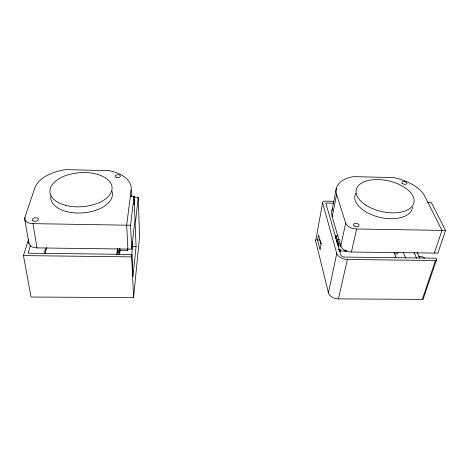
<?xml version="1.0" encoding="UTF-8"?>
<svg xmlns="http://www.w3.org/2000/svg" width="469" height="469" viewBox="0 0 469 469"><rect width="100%" height="100%" fill="white"/><g stroke="black" fill="none" stroke-linecap="round" stroke-linejoin="round"><path stroke-width="0.7" d="M338.061 244.466L337.61 244.525L337.756 244.906L338.213 244.8L338.079 244.197L337.387 244.384L338.213 244.8L338.079 244.197L337.616 244.695M28.468 239.653L23.45 255.593L31.042 297.018L133.583 297.639L139.592 236.382L138.203 197.273L133.817 197.179M138.203 197.273L135.195 224.757L136.08 246.559L132.979 276.692L131.953 254.45L28.128 253.172L30.491 245.492M131.578 255.845L132.598 246.512L132.369 241.424M133.583 297.639L131.683 256.883L131.953 254.45M28.931 242.268A9.908 5.851 -8.3 0 0 36.987 247.896L131.707 249.133L134.984 219.551L134.04 196.23L130.341 196.153M133.941 204.812L134.603 199.132L134.685 201.289M131.707 249.133L130.605 225.249L134.04 196.23M119.618 254.116L120.134 250.27L127.679 250.364L127.855 248.916M25.121 218.964L24.875 217.54L34.864 187.846A37.631 20.495 -4.5 0 1 65.853 169.62L109.312 170.675A37.233 20.513 -3.5 0 1 131.132 189.927L126.677 225.184L127.89 249.08M119.372 254.192L119.624 248.47M116.728 254.497L117.526 248.734M333.799 203.183L325.808 203.018L340.652 254.679A3.664 2.251 12.5 0 0 344.891 257.071L436.141 258.19L436.68 259.363L423.46 298.196A1.782 1.108 18.9 0 1 422.293 299.38L338.419 298.876A8.688 5.739 13.6 0 1 328.435 292.814L315.66 240.955L322.602 202.954A3.283 1.847 9.9 0 1 325.263 201.125L334.016 201.307M317.583 239.97L318.521 234.916L321.048 244.836L320.081 249.924L317.583 239.97L320.075 240.011M331.9 210.968L336.255 188.679M427.845 202.321L431.234 202.391L445.55 230.455L437.853 253.131L351.404 252.005A9.157 5.522 12.5 0 1 340.758 246.073L332.193 216.789L336.613 194.377A35.474 19.059 11.9 0 1 353.485 176.625L393.444 177.599A35.562 18.836 12.8 0 1 424.808 196.282L441.968 230.396L434.37 253.09M335.792 238.223L336.361 238.328L336.49 237.713L336.121 236.435L336.361 238.328L335.329 238.311M336.238 237.549L336.49 237.713L335.312 237.695M328.435 292.814L336.777 253.465L322.602 202.954M340.758 246.073L345.694 223.115L336.613 194.377M340.26 250.469L340.166 249.784L340.781 251.196L339.257 251.009M345.336 251.308L345.571 250.264L346.186 250.276M338.419 298.876L347.371 259.463A9.14 5.599 12.6 0 1 336.777 253.465M351.404 252.005L356.698 228.983A9.421 5.417 12 0 1 345.694 223.115M344.703 251.15L345.155 251.144M45.862 249.684L46.425 247.638M44.954 253.389L46.501 247.779M45.229 249.713L44.754 251.437L45.042 253.278M398.005 252.457L397.606 253.84L394.118 253.799M422.293 299.38L435.49 260.512A1.876 1.079 17.4 0 0 436.68 259.363M339.509 239.448L337.481 239.419L338.782 243.921L338.366 245.879L341.086 245.914M345.6 250.217L345.782 251.214A3.652 2.234 12.3 0 0 345.489 250.587L344.826 250.51L345.489 250.469A3.641 2.697 -15 0 0 345.641 250.147M335.493 237.079L336.121 236.435M339.749 250.505L340.166 249.784M337.481 239.419L336.865 240.363L338.366 245.879M337.334 241.758L337.018 242.338L337.475 242.239L337.334 241.758L336.765 241.734L337.475 242.239M337.703 243.036L337.387 243.616L337.844 243.517L337.703 243.036L337.129 243.006L337.844 243.517M338.894 249.807L340.007 249.795L340.388 251.12L339.286 251.114M23.45 255.593L131.683 256.883M347.371 259.463L435.49 260.512M132.598 246.512L136.08 246.559M338.589 249.825L340.394 249.848M339.374 250.938L346.638 251.038M117.314 250.481L119.355 250.505M117.367 251.296L119.402 251.32M117.18 252.351L119.261 252.375M418.541 256.391L419.978 256.408A5.042 2.937 16.8 0 1 424.885 258.161M335.253 235.831L338.167 235.878M338.782 243.921L340.148 243.939M24.875 217.54A10.207 5.751 -7.4 0 0 32.994 223.637L130.605 225.249M356.698 228.983L445.55 230.455M338.905 249.772L340.007 249.795L340.383 251.191M336.396 240.462L336.965 240.48L336.654 241.066L337.105 240.966L336.513 240.855M417.181 252.31L419.767 258.249M413.969 252.269L416.513 258.214M403.363 252.539L405.574 257.956M394.101 252.334L396.199 257.704M320.333 240.779L321.089 243.962L320.819 242.69M24.716 219.164L28.92 243.382M25.367 220.389L25.613 221.808M32.994 223.637L36.987 247.896M117.672 248.717L118.03 254.339M120.052 248.992L120.134 250.27M127.609 248.916L127.679 250.364M131.132 189.927L131.414 196.452M315.66 240.955A3.136 1.911 10.5 0 1 316.217 239.589M111.956 191.076A30.931 17.148 -4.3 0 1 83.271 212.85A30.931 17.148 -4.3 0 1 50.828 196.071M412.433 207.11A29.342 15.817 12.7 0 1 379.21 217.206A29.342 15.817 12.7 0 1 355.824 193.322M332.193 216.789A34.536 19.499 12.4 0 1 332.685 208.582M336.109 237.636L335.745 236.382L336.109 237.636M65.343 205.24A31.153 17.054 -4.1 0 0 112.079 188.186A31.153 17.054 -4.1 0 0 65.531 175.641A31.153 17.054 -4.1 0 0 65.343 205.24M116.4 177.452A2.679 1.448 -1.9 0 0 120.404 176.086A2.679 1.448 -1.9 0 0 116.371 174.943A2.679 1.448 -1.9 0 0 116.4 177.452M33.791 221.151A3.072 1.735 -7.5 0 0 38.364 219.222A3.072 1.735 -7.5 0 0 33.768 218.126A3.072 1.735 -7.5 0 0 33.791 221.151M365.826 205.146A29.547 15.723 12.6 0 0 413.541 203.892A29.547 15.723 12.6 0 0 375.898 179.586A29.547 15.723 12.6 0 0 365.826 205.146M402.678 183.637A2.591 1.319 12.9 0 0 406.863 183.619A2.591 1.319 12.9 0 0 403.586 181.509A2.591 1.319 12.9 0 0 402.678 183.637M354.494 226.023A2.837 1.636 12.1 0 0 359.025 225.659A2.837 1.636 12.1 0 0 355.297 223.303A2.837 1.636 12.1 0 0 354.494 226.023"/></g></svg>
